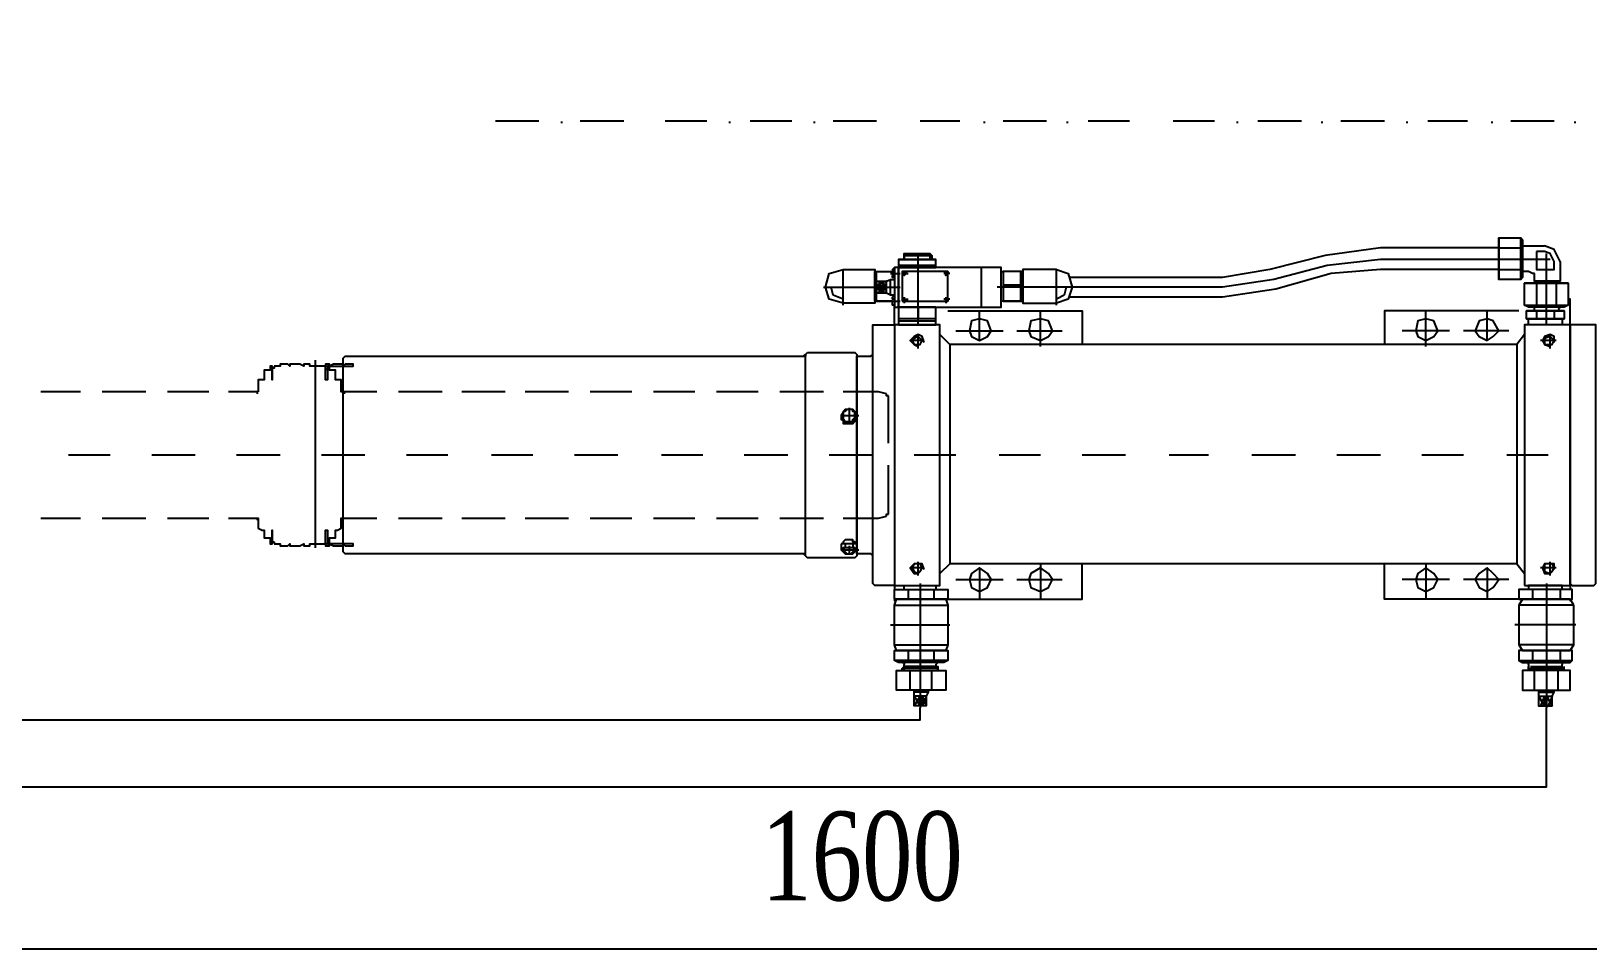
# Model space of a CAD drawing. Header units: inches. Extents: x -65 to 4788, y -4676 to 3369.
# Drawn here: x 1248 to 2504, y -2921 to -2180 of the extents above; entities that cross this region are included whole.
import ezdxf

# ---------------------------------------------------------------- set-up
doc = ezdxf.new("R2010")
doc.units = ezdxf.units.IN
doc.header["$MEASUREMENT"] = 0
doc.layers.get('0').update_dxf_attribs({"color": 250, "linetype": 'CONTINUOUS', "lineweight": 100})
doc.styles.get("Standard").update_dxf_attribs({"font": 'times.ttf', "width": 0.75})

msp = doc.modelspace()

# ---------------------------------------------------------------- hatches: boundary and pattern name
at = {"lineweight": -2}
for points in [[(1674.9, -2254.5), (1676.5, -2254.5), (1676.5, -2252.9), (1674.9, -2252.9)], [(1810.4, -2254.5), (1812, -2254.5), (1812, -2252.9), (1810.4, -2252.9)], [(1878.9, -2254.5), (1880.5, -2254.5), (1880.5, -2252.9), (1878.9, -2252.9)], [(2016, -2254.5), (2017.6, -2254.5), (2017.6, -2252.9), (2016, -2252.9)], [(2082.9, -2254.5), (2084.5, -2254.5), (2084.5, -2252.9), (2082.9, -2252.9)], [(2220, -2254.5), (2221.6, -2254.5), (2221.6, -2252.9), (2220, -2252.9)], [(2288.5, -2254.5), (2290.1, -2254.5), (2290.1, -2252.9), (2288.5, -2252.9)], [(2357.1, -2254.5), (2358.7, -2254.5), (2358.7, -2252.9), (2357.1, -2252.9)], [(2425.6, -2254.5), (2427.2, -2254.5), (2427.2, -2252.9), (2425.6, -2252.9)], [(2492.5, -2254.5), (2494.1, -2254.5), (2494.1, -2252.9), (2492.5, -2252.9)], [(1485.2, -2453.8), (1486.8, -2453.8), (1486.8, -2452.2), (1485.2, -2452.2)], [(1429.4, -2472.9), (1431, -2472.9), (1431, -2471.3), (1429.4, -2471.3)], [(1499.6, -2472.9), (1501.2, -2472.9), (1501.2, -2471.3), (1499.6, -2471.3)], [(1429.4, -2574.9), (1431, -2574.9), (1431, -2573.3), (1429.4, -2573.3)], [(1429.4, -2574.9), (1431, -2574.9), (1431, -2573.3), (1429.4, -2573.3)]]:
    msp.add_hatch(color=0, dxfattribs=at).paths.add_polyline_path(points)

# ---------------------------------------------------------------- linework, layer by layer
at = {"color": 0, "lineweight": -2}
for points in [[(1070.8, -1623.4), (1070.8, -2790.1), (2470.2, -2790.1), (2470.2, -2726.3)], [(1129.8, -1679.2), (1129.8, -2735.9), (1965, -2735.9), (1965, -2726.3)], [(1657.4, -2252.9), (1622.3, -2252.9)], [(1725.9, -2252.9), (1690.8, -2252.9)], [(1792.8, -2252.9), (1759.4, -2252.9)], [(1861.4, -2252.9), (1827.9, -2252.9)], [(1929.9, -2252.9), (1894.9, -2252.9)], [(1996.9, -2252.9), (1965, -2252.9)], [(2067, -2252.9), (2031.9, -2252.9)], [(2133.9, -2252.9), (2100.5, -2252.9)], [(2202.5, -2252.9), (2169, -2252.9)], [(2272.6, -2252.9), (2237.5, -2252.9)], [(2339.5, -2252.9), (2304.5, -2252.9)], [(2406.5, -2252.9), (2374.6, -2252.9)], [(2476.6, -2252.9), (2441.5, -2252.9)], [(2451.1, -2378.9), (2449.5, -2380.5), (2432, -2380.5), (2432, -2347), (2449.5, -2347), (2451.1, -2348.6), (2451.1, -2378.9)], [(2432, -2347), (2432, -2355)], [(2449.5, -2380.5), (2449.5, -2347)], [(1952.2, -2364.5), (1952.2, -2359.7), (1972.9, -2359.7), (1974.5, -2361.3), (1974.5, -2364.5)], [(1952.2, -2359.7), (1952.2, -2364.5)], [(1963.4, -2417.1), (1963.4, -2359.7)], [(1972.9, -2359.7), (1972.9, -2364.5)], [(2432, -2355), (2336.3, -2355), (2291.7, -2361.3), (2247.1, -2372.5), (2208.8, -2378.9), (2086.1, -2378.9)], [(2432, -2355), (2449.5, -2355)], [(2432, -2355), (2432, -2372.5)], [(2451.1, -2351.8), (2451.1, -2353.4)], [(2451.1, -2353.4), (2468.6, -2353.4)], [(2451.1, -2353.4), (2451.1, -2374.1)], [(2462.3, -2358.1), (2462.3, -2372.5), (2476.6, -2372.5), (2476.6, -2366.1)], [(2468.6, -2358.1), (2462.3, -2358.1)], [(2481.4, -2366.1), (2476.6, -2356.5), (2468.6, -2353.4)], [(2476.6, -2366.1), (2473.4, -2359.7), (2468.6, -2358.1)], [(2470.2, -2417.1), (2470.2, -2359.7)], [(1902.8, -2399.6), (1891.7, -2396.4), (1888.5, -2386.8), (1891.7, -2375.7), (1902.8, -2372.5)], [(1902.8, -2372.5), (1928.3, -2372.5), (1928.3, -2399.6), (1902.8, -2399.6)], [(1902.8, -2401.2), (1902.8, -2372.5)], [(1942.7, -2372.5), (1942.7, -2372.5), (1944.3, -2370.9)], [(1942.7, -2372.5), (1942.7, -2374.1), (1944.3, -2374.1)], [(1944.3, -2378.9), (1944.3, -2378.9), (1944.3, -2370.9), (1944.3, -2370.9)], [(1944.3, -2402.8), (1947.4, -2402.8), (1947.4, -2370.9), (1944.3, -2370.9), (1944.3, -2402.8)], [(1947.4, -2370.9), (1977.7, -2370.9), (1977.7, -2364.5), (1947.4, -2364.5), (1947.4, -2370.9)], [(1947.4, -2364.5), (1963.4, -2364.5)], [(1977.7, -2369.3), (1947.4, -2369.3)], [(1947.4, -2402.8), (2030.3, -2402.8), (2030.3, -2370.9), (1947.4, -2370.9), (1947.4, -2402.8)], [(1952.2, -2361.3), (1974.5, -2361.3)], [(1963.4, -2364.5), (1977.7, -2364.5)], [(1963.4, -2369.3), (1963.4, -2364.5)], [(2014.4, -2402.8), (2014.4, -2370.9)], [(2075, -2372.5), (2047.9, -2372.5), (2047.9, -2399.6), (2075, -2399.6)], [(2075, -2372.5), (2084.5, -2375.7), (2087.7, -2386.8), (2084.5, -2396.4), (2075, -2399.6)], [(2075, -2401.2), (2075, -2372.5)], [(2432, -2372.5), (2336.3, -2372.5), (2296.5, -2375.7), (2251.9, -2388.4), (2208.8, -2394.8), (2086.1, -2394.8)], [(2473.4, -2364.5), (2336.3, -2364.5), (2293.3, -2369.3), (2250.3, -2380.5), (2208.8, -2386.8), (2090.9, -2386.8)], [(2432, -2372.5), (2449.5, -2372.5)], [(2432, -2372.5), (2432, -2380.5)], [(2481.4, -2366.1), (2481.4, -2382), (2460.7, -2382), (2460.7, -2375.7)], [(1942.7, -2398), (1928.3, -2398), (1928.3, -2374.1), (1942.7, -2374.1)], [(1929.9, -2385.2), (1929.9, -2374.1)], [(1929.9, -2374.1), (1944.3, -2374.1)], [(1944.3, -2393.2), (1941.1, -2393.2), (1937.9, -2391.6), (1929.9, -2391.6), (1929.9, -2382), (1937.9, -2382), (1941.1, -2380.5), (1944.3, -2380.5)], [(1937.9, -2385.2), (1929.9, -2382)], [(1937.9, -2382), (1929.9, -2385.2)], [(1929.9, -2382), (1929.9, -2382)], [(1929.9, -2385.2), (1929.9, -2383.6)], [(1937.9, -2388.4), (1929.9, -2388.4), (1929.9, -2385.2), (1937.9, -2385.2)], [(1937.9, -2391.6), (1937.9, -2382)], [(1941.1, -2375.7), (1949, -2375.7)], [(1941.1, -2393.2), (1941.1, -2380.5)], [(1944.3, -2374.1), (1944.3, -2375.7), (1942.7, -2375.7), (1942.7, -2377.3)], [(1944.3, -2378.9), (1942.7, -2378.9), (1942.7, -2377.3)], [(1944.3, -2374.1), (1944.3, -2398)], [(1953.8, -2375.7), (1953.8, -2375.7), (1952.2, -2377.3), (1952.2, -2375.7), (1950.6, -2375.7), (1952.2, -2374.1), (1953.8, -2374.1), (1953.8, -2375.7)], [(1950.6, -2398), (1987.3, -2398), (1987.3, -2374.1), (1950.6, -2374.1), (1950.6, -2398)], [(1950.6, -2375.7), (1955.4, -2375.7)], [(1952.2, -2377.3), (1952.2, -2374.1)], [(1988.9, -2375.7), (1984.1, -2375.7)], [(1987.3, -2375.7), (1987.3, -2375.7), (1985.7, -2377.3), (1985.7, -2375.7), (1985.7, -2374.1), (1987.3, -2374.1), (1987.3, -2375.7)], [(1985.7, -2377.3), (1985.7, -2374.1)], [(2031.9, -2398), (2030.3, -2398), (2030.3, -2375.7), (2030.3, -2374.1), (2031.9, -2374.1)], [(2030.3, -2398), (2030.3, -2374.1)], [(2031.9, -2398), (2047.9, -2398), (2047.9, -2374.1), (2031.9, -2374.1), (2031.9, -2398)], [(2046.3, -2374.1), (2031.9, -2374.1)], [(2046.3, -2385.2), (2031.9, -2385.2)], [(2046.3, -2398), (2046.3, -2374.1)], [(2455.9, -2374.1), (2451.1, -2374.1)], [(2451.1, -2374.1), (2451.1, -2375.7)], [(2455.9, -2402.8), (2452.7, -2401.2), (2452.7, -2383.6), (2487.8, -2383.6), (2487.8, -2401.2), (2484.6, -2402.8), (2455.9, -2402.8)], [(2462.3, -2383.6), (2452.7, -2383.6)], [(2460.7, -2375.7), (2459.1, -2375.7), (2455.9, -2374.1)], [(2460.7, -2382), (2460.7, -2382)], [(2460.7, -2382), (2460.7, -2383.6)], [(2462.3, -2383.6), (2462.3, -2401.2)], [(2478.2, -2383.6), (2462.3, -2383.6)], [(2478.2, -2383.6), (2478.2, -2401.2)], [(2487.8, -2383.6), (2478.2, -2383.6)], [(2481.4, -2382), (2479.8, -2382), (2479.8, -2382)], [(2479.8, -2382), (2479.8, -2383.6)], [(1886.9, -2386.8), (1949, -2386.8)], [(1902.8, -2396.4), (1894.9, -2393.2), (1893.3, -2386.8)], [(1928.3, -2386.8), (1949, -2386.8)], [(1937.9, -2391.6), (1929.9, -2388.4)], [(1937.9, -2388.4), (1929.9, -2391.6)], [(1929.9, -2388.4), (1929.9, -2388.4)], [(1929.9, -2398), (1929.9, -2388.4)], [(1929.9, -2391.6), (1929.9, -2390)], [(1929.9, -2398), (1944.3, -2398)], [(1941.1, -2398), (1949, -2398)], [(1942.7, -2394.8), (1942.7, -2394.8), (1944.3, -2393.2)], [(1944.3, -2398), (1944.3, -2396.4), (1942.7, -2396.4), (1942.7, -2394.8)], [(1942.7, -2401.2), (1942.7, -2398), (1944.3, -2398)], [(1944.3, -2393.2), (1944.3, -2393.2), (1944.3, -2401.2), (1944.3, -2401.2)], [(1950.6, -2396.4), (1955.4, -2396.4)], [(1953.8, -2396.4), (1953.8, -2398), (1952.2, -2398), (1950.6, -2396.4), (1952.2, -2396.4), (1953.8, -2396.4), (1953.8, -2396.4)], [(1952.2, -2394.8), (1952.2, -2399.6)], [(1988.9, -2396.4), (1984.1, -2396.4)], [(1985.7, -2394.8), (1985.7, -2399.6)], [(1987.3, -2396.4), (1987.3, -2398), (1985.7, -2398), (1985.7, -2396.4), (1987.3, -2396.4), (1987.3, -2396.4)], [(2090.9, -2386.8), (2027.1, -2386.8)], [(2046.3, -2386.8), (2031.9, -2386.8)], [(2046.3, -2398), (2031.9, -2398)], [(2082.9, -2386.8), (2081.3, -2393.2), (2075, -2396.4)], [(2489.4, -2417.1), (2489.4, -2396.4), (2487.8, -2396.4)], [(1944.3, -2401.2), (1942.7, -2401.2), (1942.7, -2401.2)], [(1944.3, -2417.1), (1944.3, -2401.2)], [(1947.4, -2402.8), (1963.4, -2402.8)], [(1947.4, -2413.9), (1977.7, -2413.9), (1977.7, -2402.8), (1947.4, -2402.8), (1947.4, -2413.9)], [(1963.4, -2402.8), (1977.7, -2402.8)], [(1963.4, -2402.8), (1963.4, -2412.3)], [(1987.3, -2406), (2095.7, -2406), (2095.7, -2433)], [(2012.8, -2429.9), (2012.8, -2406)], [(2062.2, -2434.6), (2062.2, -2406)], [(2447.9, -2406), (2339.5, -2406), (2339.5, -2433)], [(2373, -2434.6), (2373, -2406)], [(2422.4, -2429.9), (2422.4, -2406)], [(2452.7, -2401.2), (2487.8, -2401.2)], [(2455.9, -2412.3), (2454.3, -2412.3), (2454.3, -2406), (2484.6, -2406), (2484.6, -2412.3), (2483, -2412.3), (2455.9, -2412.3)], [(2462.3, -2406), (2454.3, -2406)], [(2460.7, -2404.4), (2460.7, -2402.8), (2459.1, -2402.8)], [(2459.1, -2406), (2460.7, -2406), (2460.7, -2404.4)], [(2460.7, -2404.4), (2460.7, -2404.4)], [(2476.6, -2406), (2462.3, -2406)], [(2462.3, -2406), (2462.3, -2412.3)], [(2484.6, -2406), (2476.6, -2406)], [(2476.6, -2406), (2476.6, -2412.3)], [(2481.4, -2402.8), (2481.4, -2402.8), (2479.8, -2404.4)], [(2479.8, -2404.4), (2479.8, -2404.4)], [(2479.8, -2404.4), (2481.4, -2406), (2481.4, -2406)], [(1944.3, -2627.5), (1928.3, -2627.5), (1926.7, -2625.9), (1926.7, -2417.1), (1928.3, -2417.1), (1944.3, -2417.1), (1944.3, -2417.1), (1944.3, -2625.9), (1944.3, -2627.5)], [(1944.3, -2627.5), (1980.9, -2627.5), (1980.9, -2417.1), (1944.3, -2417.1), (1944.3, -2627.5)], [(1977.7, -2412.3), (1947.4, -2412.3)], [(1947.4, -2413.9), (1947.4, -2417.1), (1977.7, -2417.1), (1977.7, -2413.9)], [(1993.7, -2421.9), (2031.9, -2421.9)], [(2022.4, -2421.9), (2019.2, -2413.9), (2012.8, -2412.3), (2006.4, -2413.9), (2004.8, -2421.9), (2006.4, -2426.7), (2012.8, -2429.9), (2019.2, -2426.7), (2022.4, -2421.9)], [(2043.1, -2421.9), (2079.7, -2421.9)], [(2071.8, -2421.9), (2068.6, -2413.9), (2062.2, -2412.3), (2054.2, -2413.9), (2052.6, -2421.9), (2054.2, -2426.7), (2062.2, -2429.9), (2068.6, -2426.7), (2071.8, -2421.9)], [(2392.1, -2421.9), (2353.9, -2421.9)], [(2382.6, -2421.9), (2379.4, -2413.9), (2373, -2412.3), (2366.6, -2413.9), (2365, -2421.9), (2366.6, -2426.7), (2373, -2429.9), (2379.4, -2426.7), (2382.6, -2421.9)], [(2439.9, -2421.9), (2403.3, -2421.9)], [(2432, -2421.9), (2427.2, -2413.9), (2422.4, -2412.3), (2416, -2413.9), (2412.9, -2421.9), (2416, -2426.7), (2422.4, -2429.9), (2427.2, -2426.7), (2432, -2421.9)], [(2452.7, -2627.5), (2489.4, -2627.5), (2489.4, -2417.1), (2452.7, -2417.1), (2452.7, -2627.5)], [(2454.3, -2412.3), (2484.6, -2412.3)], [(2483, -2412.3), (2483, -2417.1), (2455.9, -2417.1), (2455.9, -2412.3)], [(2491, -2627.5), (2508.5, -2627.5), (2510.1, -2625.9), (2510.1, -2417.1), (2508.5, -2417.1), (2491, -2417.1), (2489.4, -2417.1), (2489.4, -2625.9), (2491, -2627.5)], [(1968.2, -2431.5), (1966.6, -2426.7), (1963.4, -2425.1), (1960.2, -2426.7), (1957, -2429.9), (1960.2, -2433), (1963.4, -2434.6)], [(1968.2, -2429.9), (1957, -2429.9)], [(1966.6, -2429.9), (1965, -2428.3), (1963.4, -2426.7), (1960.2, -2428.3), (1958.6, -2429.9), (1960.2, -2433), (1963.4, -2433), (1965, -2433), (1966.6, -2429.9)], [(1963.4, -2436.2), (1963.4, -2425.1)], [(1980.9, -2425.1), (1988.9, -2433), (1988.9, -2610), (1980.9, -2617.9)], [(2446.3, -2433), (1988.9, -2433)], [(2452.7, -2425.1), (2446.3, -2433), (2446.3, -2610), (2452.7, -2617.9)], [(2478.2, -2429.9), (2465.5, -2429.9)], [(2476.6, -2431.5), (2476.6, -2426.7), (2473.4, -2425.1), (2468.6, -2426.7), (2467, -2429.9), (2468.6, -2433), (2473.4, -2434.6)], [(2476.6, -2429.9), (2475, -2428.3), (2473.4, -2426.7), (2468.6, -2428.3), (2468.6, -2429.9), (2468.6, -2433), (2473.4, -2433), (2475, -2433), (2476.6, -2429.9)], [(2473.4, -2436.2), (2473.4, -2425.1)], [(1485.2, -2450.6), (1507.5, -2450.6), (1507.5, -2449), (1501.2, -2449), (1499.6, -2450.6), (1499.6, -2449), (1491.6, -2449), (1488.4, -2450.6), (1488.4, -2449), (1485.2, -2449), (1485.2, -2450.6), (1472.5, -2450.6), (1472.5, -2449), (1467.7, -2449), (1467.7, -2450.6), (1464.5, -2449), (1456.5, -2449), (1456.5, -2450.6), (1454.9, -2449), (1448.6, -2449), (1448.6, -2450.6), (1443.8, -2450.6)], [(1477.3, -2597.2), (1477.3, -2445.8)], [(1872.5, -2602), (1501.2, -2602), (1499.6, -2600.4), (1499.6, -2444.2), (1501.2, -2442.6), (1872.5, -2442.6)], [(1872.5, -2441), (1872.5, -2442.6), (1870.9, -2442.6), (1872.5, -2441)], [(1874.1, -2439.4), (1912.4, -2439.4), (1914, -2441), (1914, -2603.6), (1912.4, -2605.2), (1874.1, -2605.2), (1872.5, -2603.6), (1872.5, -2441), (1874.1, -2439.4)], [(1914, -2442.6), (1914, -2602)], [(1923.5, -2602), (1914, -2602), (1914, -2442.6), (1923.5, -2442.6)], [(1914, -2600.4), (1914, -2600.4), (1914, -2444.2), (1914, -2444.2), (1914, -2600.4)], [(1914, -2600.4), (1914, -2600.4), (1914, -2444.2), (1914, -2444.2), (1914, -2600.4)], [(1923.5, -2442.6), (1925.1, -2442.6), (1926.7, -2441)], [(1442.2, -2452.2), (1442.2, -2461.7), (1442.2, -2450.6), (1440.6, -2450.6), (1440.6, -2453.8), (1435.8, -2453.8), (1435.8, -2461.7), (1434.2, -2461.7), (1431, -2461.7), (1431, -2471.3)], [(1443.8, -2450.6), (1443.8, -2452.2), (1442.2, -2452.2)], [(1443.8, -2450.6), (1443.8, -2450.6)], [(1443.8, -2450.6), (1443.8, -2450.6)], [(1499.6, -2471.3), (1498, -2471.3), (1498, -2461.7), (1494.8, -2461.7), (1493.2, -2461.7), (1493.2, -2453.8), (1488.4, -2453.8), (1488.4, -2450.6), (1486.8, -2450.6), (1486.8, -2461.7), (1485.2, -2461.7), (1485.2, -2452.2)], [(1485.2, -2452.2), (1485.2, -2452.2), (1485.2, -2450.6)], [(1485.2, -2450.6), (1485.2, -2450.6)], [(1485.2, -2450.6), (1485.2, -2450.6)], [(1287.6, -2471.3), (1255.7, -2471.3)], [(1340.2, -2471.3), (1305.1, -2471.3)], [(1391.2, -2471.3), (1357.7, -2471.3)], [(1429.4, -2471.3), (1407.1, -2471.3)], [(1429.4, -2471.3), (1429.4, -2471.3)], [(1431, -2471.3), (1429.4, -2471.3)], [(1526.7, -2471.3), (1499.6, -2471.3)], [(1499.6, -2471.3), (1499.6, -2471.3)], [(1579.3, -2471.3), (1544.2, -2471.3)], [(1630.3, -2471.3), (1595.2, -2471.3)], [(1681.3, -2471.3), (1646.2, -2471.3)], [(1732.3, -2471.3), (1698.8, -2471.3)], [(1783.3, -2471.3), (1749.8, -2471.3)], [(1834.3, -2471.3), (1800.8, -2471.3)], [(1886.9, -2471.3), (1851.8, -2471.3)], [(1931.5, -2471.3), (1902.8, -2471.3)], [(1937.9, -2472.9), (1931.5, -2471.3)], [(1939.5, -2474.5), (1937.9, -2474.5), (1937.9, -2472.9)], [(1904.4, -2485.6), (1901.2, -2490.4), (1904.4, -2495.2), (1910.8, -2495.2), (1914, -2490.4), (1910.8, -2485.6), (1904.4, -2485.6)], [(1902.8, -2490.4), (1902.8, -2492), (1902.8, -2493.6), (1902.8, -2493.6), (1904.4, -2495.2), (1907.6, -2495.2), (1910.8, -2495.2), (1910.8, -2493.6), (1910.8, -2493.6), (1912.4, -2492), (1912.4, -2487.2), (1910.8, -2487.2), (1910.8, -2487.2), (1910.8, -2485.6), (1907.6, -2485.6), (1906, -2485.6), (1904.4, -2487.2), (1902.8, -2487.2), (1902.8, -2487.2), (1902.8, -2488.8), (1902.8, -2490.4)], [(1907.6, -2484.1), (1907.6, -2495.2)], [(1939.5, -2512.7), (1939.5, -2474.5)], [(1901.2, -2490.4), (1915.6, -2490.4)], [(1901.2, -2490.4), (1901.2, -2492)], [(1901.2, -2492), (1901.2, -2493.6), (1902.8, -2493.6), (1902.8, -2495.2), (1902.8, -2495.2), (1902.8, -2496.8), (1910.8, -2496.8), (1912.4, -2495.2), (1912.4, -2495.2), (1914, -2493.6), (1914, -2492)], [(1901.2, -2492), (1904.4, -2496.8), (1910.8, -2496.8), (1914, -2492)], [(1904.4, -2495.2), (1904.4, -2496.8)], [(1910.8, -2495.2), (1910.8, -2496.8)], [(1914, -2490.4), (1914, -2492)], [(1311.5, -2522.3), (1278, -2522.3)], [(1380, -2522.3), (1345, -2522.3)], [(1448.6, -2522.3), (1413.5, -2522.3)], [(1517.1, -2522.3), (1482, -2522.3)], [(1584, -2522.3), (1550.6, -2522.3)], [(1652.6, -2522.3), (1619.1, -2522.3)], [(1721.1, -2522.3), (1686.1, -2522.3)], [(1789.7, -2522.3), (1756.2, -2522.3)], [(1858.2, -2522.3), (1823.1, -2522.3)], [(1926.7, -2522.3), (1891.7, -2522.3)], [(1993.7, -2522.3), (1960.2, -2522.3)], [(2062.2, -2522.3), (2028.7, -2522.3)], [(2130.7, -2522.3), (2095.7, -2522.3)], [(2197.7, -2522.3), (2165.8, -2522.3)], [(2267.8, -2522.3), (2232.7, -2522.3)], [(2336.3, -2522.3), (2301.3, -2522.3)], [(2403.3, -2522.3), (2369.8, -2522.3)], [(2471.8, -2522.3), (2438.4, -2522.3)], [(1939.5, -2570.1), (1939.5, -2530.3)], [(1255.7, -2573.3), (1287.6, -2573.3)], [(1305.1, -2573.3), (1340.2, -2573.3)], [(1357.7, -2573.3), (1391.2, -2573.3)], [(1407.1, -2573.3), (1429.4, -2573.3)], [(1429.4, -2573.3), (1429.4, -2573.3)], [(1429.4, -2573.3), (1431, -2573.3), (1431, -2581.3), (1434.2, -2582.9), (1435.8, -2582.9), (1435.8, -2589.2), (1440.6, -2589.2), (1440.6, -2594), (1442.2, -2594), (1442.2, -2582.9), (1442.2, -2592.4)], [(1485.2, -2592.4), (1485.2, -2582.9), (1486.8, -2582.9), (1486.8, -2594), (1488.4, -2594), (1488.4, -2589.2), (1493.2, -2589.2), (1493.2, -2582.9), (1494.8, -2582.9), (1498, -2581.3), (1498, -2573.3), (1499.6, -2573.3)], [(1499.6, -2573.3), (1499.6, -2573.3)], [(1499.6, -2573.3), (1526.7, -2573.3)], [(1544.2, -2573.3), (1579.3, -2573.3)], [(1595.2, -2573.3), (1630.3, -2573.3)], [(1646.2, -2573.3), (1681.3, -2573.3)], [(1698.8, -2573.3), (1732.3, -2573.3)], [(1749.8, -2573.3), (1783.3, -2573.3)], [(1800.8, -2573.3), (1834.3, -2573.3)], [(1851.8, -2573.3), (1886.9, -2573.3)], [(1902.8, -2573.3), (1931.5, -2573.3)], [(1931.5, -2573.3), (1937.9, -2571.7)], [(1937.9, -2571.7), (1937.9, -2570.1), (1939.5, -2570.1)], [(1442.2, -2592.4), (1443.8, -2592.4), (1443.8, -2592.4)], [(1443.8, -2592.4), (1443.8, -2594)], [(1443.8, -2594), (1443.8, -2594)], [(1443.8, -2594), (1448.6, -2594), (1448.6, -2595.6), (1454.9, -2595.6), (1456.5, -2594), (1456.5, -2595.6), (1464.5, -2595.6), (1467.7, -2594), (1467.7, -2595.6), (1472.5, -2595.6), (1472.5, -2594), (1485.2, -2594), (1485.2, -2595.6), (1488.4, -2595.6), (1488.4, -2594), (1491.6, -2595.6), (1499.6, -2595.6), (1499.6, -2594), (1501.2, -2595.6), (1507.5, -2595.6), (1507.5, -2594), (1485.2, -2594)], [(1485.2, -2594), (1485.2, -2592.4)], [(1485.2, -2592.4), (1485.2, -2592.4), (1485.2, -2592.4)], [(1485.2, -2594), (1485.2, -2594)], [(1914, -2594), (1914, -2594), (1912.4, -2594), (1912.4, -2592.4), (1910.8, -2592.4), (1910.8, -2590.8), (1904.4, -2590.8), (1902.8, -2592.4), (1902.8, -2592.4), (1902.8, -2594), (1902.8, -2594), (1901.2, -2594), (1901.2, -2594)], [(1914, -2594), (1910.8, -2594), (1904.4, -2594), (1901.2, -2594)], [(1901.2, -2594), (1901.2, -2598.8)], [(1904.4, -2597.2), (1901.2, -2598.8), (1904.4, -2602), (1910.8, -2602), (1914, -2598.8), (1910.8, -2597.2), (1904.4, -2597.2)], [(1901.2, -2598.8), (1915.6, -2598.8)], [(1902.8, -2598.8), (1902.8, -2600.4), (1902.8, -2600.4), (1904.4, -2600.4), (1906, -2602), (1907.6, -2602), (1909.2, -2602), (1910.8, -2600.4), (1910.8, -2600.4), (1912.4, -2600.4), (1912.4, -2597.2), (1910.8, -2597.2), (1910.8, -2597.2), (1907.6, -2597.2), (1902.8, -2597.2), (1902.8, -2597.2), (1902.8, -2597.2), (1902.8, -2598.8)], [(1902.8, -2598.8), (1902.8, -2600.4), (1902.8, -2600.4), (1904.4, -2600.4), (1906, -2602), (1907.6, -2602), (1909.2, -2602), (1910.8, -2600.4), (1910.8, -2600.4), (1912.4, -2600.4), (1912.4, -2597.2), (1910.8, -2597.2), (1910.8, -2597.2), (1907.6, -2597.2), (1902.8, -2597.2), (1902.8, -2597.2), (1902.8, -2597.2), (1902.8, -2598.8)], [(1904.4, -2594), (1904.4, -2597.2)], [(1907.6, -2595.6), (1907.6, -2602)], [(1910.8, -2594), (1910.8, -2597.2)], [(1914, -2594), (1914, -2598.8)], [(1872.5, -2603.6), (1872.5, -2602), (1870.9, -2602), (1872.5, -2603.6)], [(1872.5, -2603.6), (1872.5, -2602), (1870.9, -2602), (1872.5, -2603.6)], [(1926.7, -2603.6), (1925.1, -2602), (1923.5, -2602)], [(1968.2, -2614.7), (1966.6, -2610), (1963.4, -2610), (1960.2, -2610), (1957, -2613.2), (1960.2, -2617.9), (1963.4, -2617.9)], [(1966.6, -2613.2), (1965, -2610), (1963.4, -2610), (1960.2, -2610), (1958.6, -2613.2), (1960.2, -2616.3), (1963.4, -2617.9), (1965, -2616.3), (1966.6, -2613.2)], [(1963.4, -2619.5), (1963.4, -2608.4)], [(1977.7, -2638.7), (2095.7, -2638.7), (2095.7, -2610)], [(2446.3, -2610), (1988.9, -2610)], [(2062.2, -2610), (2062.2, -2638.7)], [(2455.9, -2638.7), (2339.5, -2638.7), (2339.5, -2610)], [(2373, -2610), (2373, -2638.7)], [(2476.6, -2614.7), (2476.6, -2610), (2473.4, -2610), (2468.6, -2610), (2467, -2613.2), (2468.6, -2617.9), (2473.4, -2617.9)], [(2476.6, -2613.2), (2475, -2610), (2473.4, -2610), (2468.6, -2610), (2468.6, -2613.2), (2468.6, -2616.3), (2473.4, -2617.9), (2475, -2616.3), (2476.6, -2613.2)], [(2473.4, -2619.5), (2473.4, -2608.4)], [(1968.2, -2613.2), (1957, -2613.2)], [(1993.7, -2622.7), (2031.9, -2622.7)], [(2022.4, -2622.7), (2019.2, -2617.9), (2012.8, -2613.2), (2006.4, -2617.9), (2004.8, -2622.7), (2006.4, -2629.1), (2012.8, -2632.3), (2019.2, -2629.1), (2022.4, -2622.7)], [(2012.8, -2613.2), (2012.8, -2638.7)], [(2043.1, -2622.7), (2079.7, -2622.7)], [(2071.8, -2622.7), (2068.6, -2617.9), (2062.2, -2613.2), (2054.2, -2617.9), (2052.6, -2622.7), (2054.2, -2629.1), (2062.2, -2632.3), (2068.6, -2629.1), (2071.8, -2622.7)], [(2392.1, -2622.7), (2353.9, -2622.7)], [(2382.6, -2622.7), (2379.4, -2617.9), (2373, -2613.2), (2366.6, -2617.9), (2365, -2622.7), (2366.6, -2629.1), (2373, -2632.3), (2379.4, -2629.1), (2382.6, -2622.7)], [(2439.9, -2622.7), (2403.3, -2622.7)], [(2432, -2622.7), (2427.2, -2617.9), (2422.4, -2613.2), (2416, -2617.9), (2412.9, -2622.7), (2416, -2629.1), (2422.4, -2632.3), (2427.2, -2629.1), (2432, -2622.7)], [(2422.4, -2613.2), (2422.4, -2638.7)], [(2478.2, -2613.2), (2465.5, -2613.2)], [(1944.3, -2627.5), (1944.3, -2630.7)], [(1947.4, -2638.7), (1944.3, -2638.7), (1944.3, -2630.7), (1947.4, -2630.7), (1984.1, -2630.7), (1987.3, -2630.7), (1987.3, -2638.7), (1984.1, -2638.7), (1947.4, -2638.7)], [(1944.3, -2630.7), (1987.3, -2630.7)], [(1952.2, -2630.7), (1952.2, -2627.5), (1977.7, -2627.5), (1977.7, -2630.7)], [(1955.4, -2630.7), (1955.4, -2638.7)], [(1965, -2625.9), (1965, -2726.3)], [(1976.1, -2630.7), (1976.1, -2638.7)], [(2489.4, -2638.7), (2491, -2638.7), (2491, -2630.7), (2489.4, -2630.7), (2451.1, -2630.7), (2447.9, -2630.7), (2447.9, -2638.7), (2451.1, -2638.7), (2489.4, -2638.7)], [(2491, -2630.7), (2447.9, -2630.7)], [(2483, -2630.7), (2483, -2627.5), (2455.9, -2627.5), (2455.9, -2630.7)], [(2459.1, -2630.7), (2459.1, -2638.7)], [(2470.2, -2625.9), (2470.2, -2726.3)], [(2481.4, -2630.7), (2481.4, -2638.7)], [(2489.4, -2627.5), (2489.4, -2630.7)], [(1944.3, -2643.4), (1945.9, -2638.7), (1985.7, -2638.7), (1987.3, -2643.4), (1987.3, -2675.3), (1985.7, -2680.1), (1945.9, -2680.1), (1944.3, -2675.3), (1944.3, -2643.4)], [(1955.4, -2638.7), (1944.3, -2638.7)], [(1944.3, -2638.7), (1944.3, -2640.3)], [(1944.3, -2643.4), (1987.3, -2643.4)], [(1976.1, -2638.7), (1955.4, -2638.7)], [(1987.3, -2638.7), (1976.1, -2638.7)], [(2492.5, -2643.4), (2489.4, -2638.7), (2451.1, -2638.7), (2447.9, -2643.4), (2447.9, -2675.3), (2451.1, -2680.1), (2489.4, -2680.1), (2492.5, -2675.3), (2492.5, -2643.4)], [(2447.9, -2638.7), (2459.1, -2638.7)], [(2492.5, -2643.4), (2447.9, -2643.4)], [(2459.1, -2638.7), (2481.4, -2638.7)], [(2481.4, -2638.7), (2491, -2638.7)], [(2489.4, -2638.7), (2489.4, -2640.3)], [(1941.1, -2659.4), (1988.9, -2659.4)], [(2494.1, -2659.4), (2444.7, -2659.4)], [(1944.3, -2675.3), (1987.3, -2675.3)], [(1944.3, -2680.1), (1987.3, -2680.1)], [(1947.4, -2689.7), (1944.3, -2688.1), (1944.3, -2680.1), (1987.3, -2680.1), (1987.3, -2688.1), (1984.1, -2689.7), (1947.4, -2689.7)], [(1955.4, -2680.1), (1955.4, -2688.1)], [(1976.1, -2680.1), (1976.1, -2688.1)], [(2492.5, -2675.3), (2447.9, -2675.3)], [(2491, -2680.1), (2447.9, -2680.1)], [(2489.4, -2689.7), (2491, -2688.1), (2491, -2680.1), (2447.9, -2680.1), (2447.9, -2688.1), (2451.1, -2689.7), (2489.4, -2689.7)], [(2459.1, -2680.1), (2459.1, -2688.1)], [(2481.4, -2680.1), (2481.4, -2688.1)], [(1955.4, -2688.1), (1944.3, -2688.1)], [(1980.9, -2696), (1985.7, -2696), (1985.7, -2712), (1980.9, -2712), (1947.4, -2712), (1945.9, -2712), (1945.9, -2696), (1947.4, -2696), (1980.9, -2696)], [(1945.9, -2696), (1957, -2696)], [(1950.6, -2689.7), (1952.2, -2689.7), (1952.2, -2691.3)], [(1950.6, -2696), (1950.6, -2694.4), (1952.2, -2692.8), (1952.2, -2691.3)], [(1979.3, -2694.4), (1950.6, -2694.4)], [(1977.7, -2692.8), (1952.2, -2692.8)], [(1952.2, -2696), (1952.2, -2692.8)], [(1976.1, -2688.1), (1955.4, -2688.1)], [(1957, -2712), (1957, -2696)], [(1957, -2696), (1974.5, -2696)], [(1974.5, -2712), (1974.5, -2696)], [(1974.5, -2696), (1985.7, -2696)], [(1987.3, -2688.1), (1976.1, -2688.1)], [(1977.7, -2691.3), (1979.3, -2689.7), (1979.3, -2689.7)], [(1977.7, -2691.3), (1977.7, -2692.8), (1979.3, -2692.8), (1979.3, -2696)], [(1979.3, -2696), (1979.3, -2692.8)], [(2447.9, -2688.1), (2459.1, -2688.1)], [(2452.7, -2696), (2451.1, -2696), (2451.1, -2712), (2452.7, -2712), (2486.2, -2712), (2489.4, -2712), (2489.4, -2696), (2486.2, -2696), (2452.7, -2696)], [(2460.7, -2696), (2451.1, -2696)], [(2455.9, -2691.3), (2455.9, -2689.7), (2455.9, -2689.7)], [(2455.9, -2691.3), (2455.9, -2692.8), (2455.9, -2694.4), (2455.9, -2696)], [(2455.9, -2696), (2455.9, -2692.8)], [(2455.9, -2694.4), (2484.6, -2694.4)], [(2457.5, -2692.8), (2483, -2692.8)], [(2459.1, -2688.1), (2481.4, -2688.1)], [(2460.7, -2712), (2460.7, -2696)], [(2479.8, -2696), (2460.7, -2696)], [(2479.8, -2712), (2479.8, -2696)], [(2489.4, -2696), (2479.8, -2696)], [(2481.4, -2688.1), (2491, -2688.1)], [(2484.6, -2689.7), (2483, -2689.7), (2483, -2691.3)], [(2484.6, -2696), (2484.6, -2694.4), (2483, -2692.8), (2483, -2691.3)], [(2484.6, -2696), (2484.6, -2692.8)], [(1985.7, -2712), (1945.9, -2712)], [(1971.4, -2712), (1971.4, -2713.6), (1969.8, -2716.8), (1969.8, -2724.7), (1960.2, -2724.7), (1960.2, -2716.8), (1960.2, -2713.6), (1960.2, -2712)], [(2451.1, -2712), (2489.4, -2712)], [(2463.9, -2712), (2463.9, -2724.7), (2475, -2724.7), (2475, -2716.8), (2476.6, -2713.6), (2476.6, -2712)], [(1971.4, -2713.6), (1960.2, -2713.6)], [(1960.2, -2716.8), (1965, -2724.7)], [(1965, -2716.8), (1960.2, -2724.7)], [(1969.8, -2716.8), (1960.2, -2716.8)], [(1960.2, -2724.7), (1960.2, -2724.7)], [(1965, -2724.7), (1963.4, -2724.7)], [(1966.6, -2716.8), (1966.6, -2724.7), (1965, -2724.7), (1965, -2716.8)], [(1966.6, -2716.8), (1969.8, -2724.7)], [(1969.8, -2716.8), (1966.6, -2724.7)], [(1966.6, -2724.7), (1966.6, -2724.7)], [(1969.8, -2724.7), (1969.8, -2724.7)], [(2463.9, -2713.6), (2476.6, -2713.6)], [(2463.9, -2716.8), (2468.6, -2724.7)], [(2463.9, -2716.8), (2475, -2716.8)], [(2463.9, -2724.7), (2465.5, -2724.7)], [(2468.6, -2716.8), (2465.5, -2724.7)], [(2468.6, -2716.8), (2468.6, -2724.7), (2470.2, -2724.7), (2470.2, -2716.8)], [(2468.6, -2724.7), (2468.6, -2724.7)], [(2470.2, -2716.8), (2475, -2724.7)], [(2470.2, -2724.7), (2471.8, -2724.7)], [(2475, -2716.8), (2471.8, -2724.7)], [(2473.4, -2724.7), (2475, -2724.7)], [(999.1, -2920.8), (2900.6, -2920.8)]]:
    msp.add_lwpolyline(points, dxfattribs=at)

# ---------------------------------------------------------------- texts
at = {"color": 0, "lineweight": -2, "insert": (1836.9, -2809.9), "char_height": 71.72, "attachment_point": 1}
msp.add_mtext_dynamic_manual_height_columns('1600', width=26.677, gutter_width=12.5, heights=[0], dxfattribs=at)

doc.saveas('drawing.dxf')
